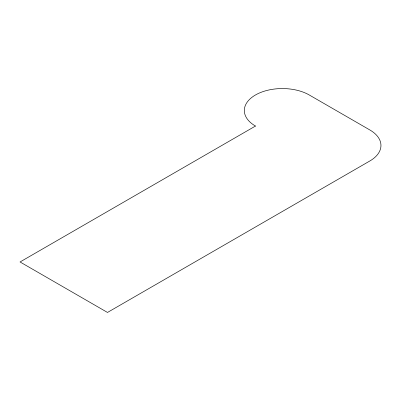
<?xml version="1.0" encoding="UTF-8"?>
<svg xmlns="http://www.w3.org/2000/svg" width="401" height="401" viewBox="0 0 401 401"><rect width="100%" height="100%" fill="white"/><g stroke="black" fill="none" stroke-linecap="round" stroke-linejoin="round"><path stroke-width="0.6" d="M255.462 126.049L20.05 261.968L107.488 312.449L369.807 161.001A38.05 21.965 0 0 0 369.807 129.934L309.271 94.987A38.05 21.965 0 0 0 255.462 94.987A38.05 21.965 0 0 0 255.462 126.049"/></g></svg>
